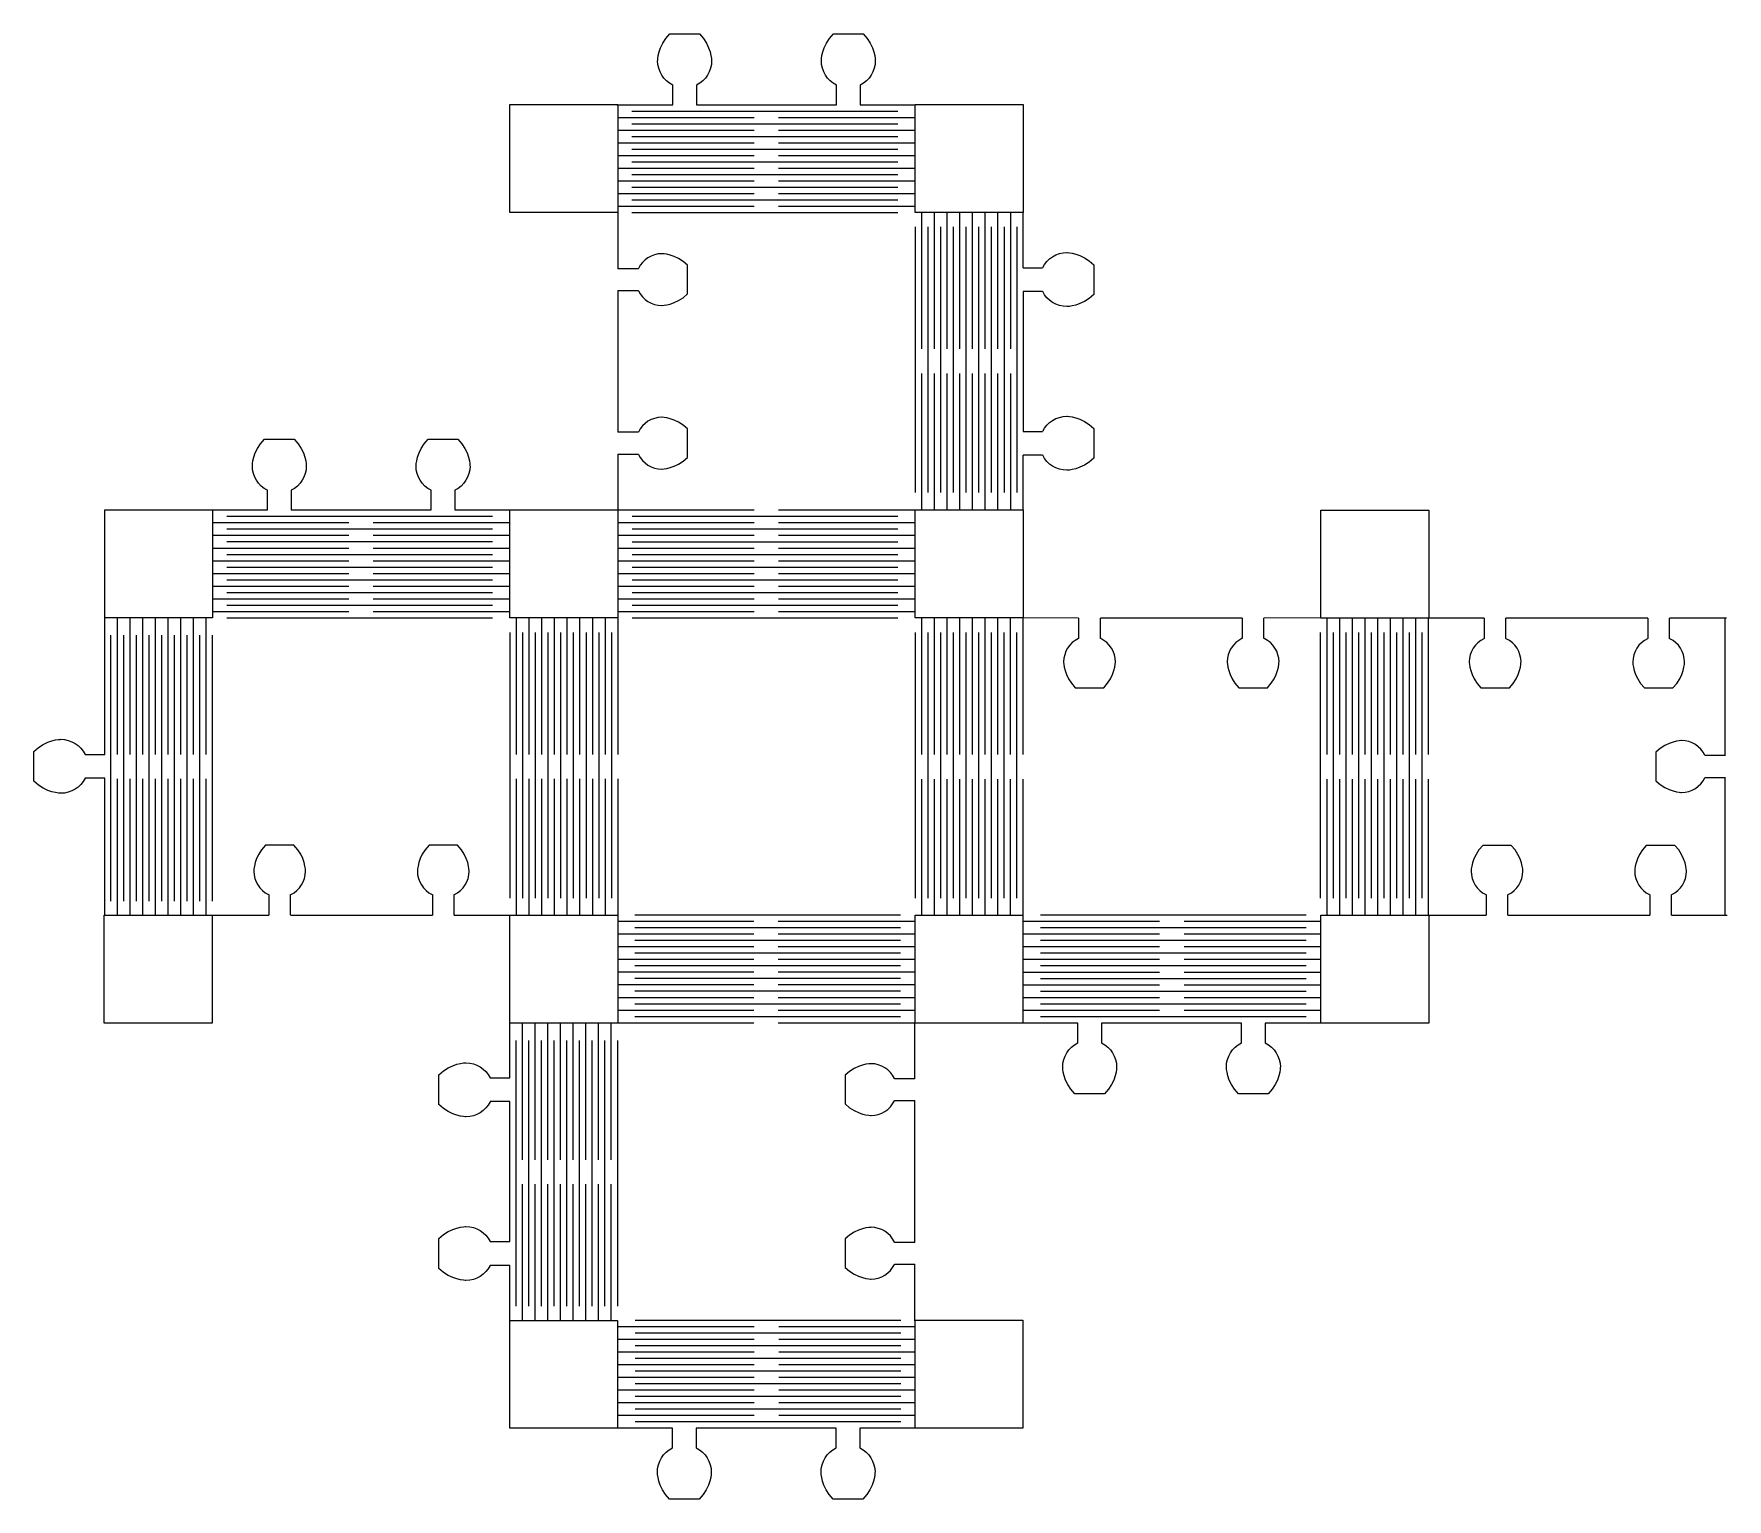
# Model space of a CAD drawing. Extents: x 0 to 210, y 0 to 182.
import ezdxf

# ---------------------------------------------------------------- set-up
doc = ezdxf.new("R2010")
doc.units = 0
doc.layers.get('0').update_dxf_attribs({"linetype": 'CONTINUOUS'})

msp = doc.modelspace()

# ---------------------------------------------------------------- linework, layer by layer
at = {"color": 0}
for p, q in [((59.0875, 172.956), (72.4683, 172.956)), ((59.0875, 159.575), (59.0875, 172.956)), ((72.4683, 172.956), (72.4683, 159.575)), ((109.342, 172.956), (122.723, 172.956)), ((109.342, 159.575), (109.342, 172.956)), ((122.723, 172.956), (122.723, 159.575)), ((72.4683, 159.575), (59.0875, 159.575)), ((122.723, 159.575), (109.342, 159.575)), ((8.85253, 122.706), (8.85253, 122.706)), ((59.0889, 122.712), (72.4697, 122.712)), ((59.0889, 109.331), (59.0889, 122.712)), ((72.4697, 122.712), (72.4697, 109.331)), ((109.328, 122.705), (122.71, 122.705)), ((109.328, 109.324), (109.328, 122.705)), ((122.71, 122.705), (122.71, 109.324)), ((72.4697, 109.331), (59.0889, 109.331)), ((122.71, 109.324), (109.328, 109.324)), ((159.641, 109.3), (159.641, 109.3)), ((8.79464, 72.4683), (8.79464, 72.4683)), ((59.0793, 72.4683), (59.0793, 72.4683)), ((109.327, 59.0889), (109.327, 59.0889)), ((159.641, 59.0751), (159.641, 59.0751)), ((59.0723, 8.85253), (59.0723, 8.85253)), ((109.327, 8.86354), (109.327, 8.86354))]:
    msp.add_line(p, q, dxfattribs=at)
at = {"color": 1}
for points in [[(77.4129, 178.384), (77.4129, 178.384), (77.4129, 180.23), (78.9132, 181.73)], [(78.9132, 181.73), (80.7586, 181.73), (80.7586, 181.73), (82.6022, 181.73)], [(82.6022, 181.73), (84.1029, 180.23), (84.1029, 178.384), (84.1029, 178.384)], [(97.7085, 178.384), (97.7085, 178.384), (97.7085, 180.23), (99.2092, 181.73)], [(99.2092, 181.73), (101.053, 181.73), (101.053, 181.73), (102.898, 181.73)], [(102.898, 181.73), (104.399, 180.23), (104.399, 178.384), (104.399, 178.384)], [(79.2745, 175.39), (78.1417, 175.952), (77.4129, 177.122), (77.4129, 178.384)], [(84.1029, 178.384), (84.1029, 177.122), (83.3741, 175.952), (82.2413, 175.39)], [(99.5701, 175.39), (98.4373, 175.952), (97.7085, 177.122), (97.7085, 178.384)], [(104.399, 178.384), (104.399, 177.122), (103.668, 175.952), (102.536, 175.39)], [(79.2896, 172.949), (79.2896, 172.949), (79.2896, 175.386), (79.2896, 175.386)], [(82.2262, 175.386), (82.2262, 175.386), (82.2262, 172.949), (82.2262, 172.949)], [(99.5853, 172.949), (99.5853, 172.949), (99.5853, 175.386), (99.5853, 175.386)], [(102.52, 175.386), (102.52, 175.386), (102.52, 172.949), (102.52, 172.949)], [(72.3678, 172.945), (72.3678, 172.945), (79.2896, 172.945), (79.2896, 172.945)], [(74.228, 172.166), (74.228, 172.166), (107.174, 172.166), (107.174, 172.166)], [(102.52, 172.945), (102.52, 172.945), (109.303, 172.945), (109.303, 172.945)], [(72.4475, 171.38), (72.4475, 171.38), (89.3657, 171.378), (89.3657, 171.378)], [(74.228, 170.591), (74.228, 170.591), (107.174, 170.591), (107.174, 170.591)], [(92.396, 171.378), (92.396, 171.378), (109.314, 171.378), (109.314, 171.378)], [(72.4475, 169.805), (72.4475, 169.805), (89.3657, 169.805), (89.3657, 169.805)], [(72.4475, 168.231), (72.4475, 168.231), (89.3657, 168.231), (89.3657, 168.231)], [(74.228, 169.018), (74.228, 169.018), (107.174, 169.018), (107.174, 169.018)], [(92.396, 169.805), (92.396, 169.805), (109.314, 169.805), (109.314, 169.805)], [(92.396, 168.231), (92.396, 168.231), (109.314, 168.231), (109.314, 168.231)], [(72.4475, 166.657), (72.4475, 166.657), (89.3657, 166.657), (89.3657, 166.657)], [(74.228, 167.444), (74.228, 167.444), (107.174, 167.444), (107.174, 167.444)], [(74.228, 165.869), (74.228, 165.869), (107.174, 165.869), (107.174, 165.869)], [(92.396, 166.657), (92.396, 166.657), (109.314, 166.657), (109.314, 166.657)], [(72.4475, 165.082), (72.4475, 165.082), (89.3657, 165.082), (89.3657, 165.082)], [(74.228, 164.295), (74.228, 164.295), (107.174, 164.295), (107.174, 164.295)], [(92.396, 165.082), (92.396, 165.082), (109.314, 165.082), (109.314, 165.082)], [(72.4475, 163.508), (72.4475, 163.508), (89.3657, 163.508), (89.3657, 163.508)], [(72.4475, 161.933), (72.4475, 161.933), (89.3657, 161.933), (89.3657, 161.933)], [(74.228, 162.722), (74.228, 162.722), (107.174, 162.722), (107.174, 162.722)], [(92.396, 163.508), (92.396, 163.508), (109.314, 163.508), (109.314, 163.508)], [(92.396, 161.933), (92.396, 161.933), (109.314, 161.933), (109.314, 161.933)], [(72.4475, 160.36), (72.4475, 160.36), (89.3657, 160.36), (89.3657, 160.36)], [(72.4683, 159.669), (72.4683, 159.669), (72.4726, 152.613), (72.4726, 152.613)], [(74.228, 161.146), (74.228, 161.146), (107.174, 161.146), (107.174, 161.146)], [(74.228, 159.573), (74.228, 159.573), (107.174, 159.573), (107.174, 159.573)], [(92.396, 160.36), (92.396, 160.36), (109.314, 160.36), (109.314, 160.36)], [(110.122, 159.588), (110.122, 159.588), (110.122, 142.67), (110.122, 142.67)], [(111.695, 159.588), (111.695, 159.588), (111.695, 142.67), (111.695, 142.67)], [(113.271, 159.588), (113.271, 159.588), (113.271, 142.67), (113.271, 142.67)], [(114.844, 159.588), (114.844, 159.588), (114.844, 142.67), (114.844, 142.67)], [(116.419, 159.588), (116.419, 159.588), (116.419, 142.67), (116.419, 142.67)], [(117.993, 159.588), (117.993, 159.588), (117.993, 142.67), (117.993, 142.67)], [(119.567, 159.588), (119.567, 159.588), (119.567, 142.67), (119.567, 142.67)], [(121.141, 159.588), (121.141, 159.588), (121.141, 142.67), (121.141, 142.67)], [(122.707, 159.657), (122.707, 159.657), (122.707, 152.735), (122.707, 152.735)], [(109.335, 157.806), (109.335, 157.806), (109.335, 124.861), (109.335, 124.861)], [(110.909, 157.806), (110.909, 157.806), (110.909, 124.861), (110.909, 124.861)], [(112.484, 157.806), (112.484, 157.806), (112.484, 124.861), (112.484, 124.861)], [(114.058, 157.806), (114.058, 157.806), (114.058, 124.861), (114.058, 124.861)], [(115.631, 157.806), (115.631, 157.806), (115.631, 124.861), (115.631, 124.861)], [(117.206, 157.806), (117.206, 157.806), (117.206, 124.861), (117.206, 124.861)], [(118.78, 157.806), (118.78, 157.806), (118.78, 124.861), (118.78, 124.861)], [(120.354, 157.806), (120.354, 157.806), (120.354, 124.861), (120.354, 124.861)], [(121.929, 157.806), (121.929, 157.806), (121.929, 124.861), (121.929, 124.861)], [(77.9103, 154.475), (76.6865, 154.475), (75.5509, 153.759), (75.0189, 152.652)], [(81.1195, 153.035), (79.6794, 154.475), (77.9103, 154.475), (77.9103, 154.475)], [(125.152, 152.75), (125.714, 153.883), (126.884, 154.612), (128.147, 154.612)], [(128.147, 154.612), (128.147, 154.612), (129.992, 154.612), (131.492, 153.111)], [(74.9999, 152.613), (74.9999, 152.613), (74.9999, 152.613), (72.4726, 152.613)], [(75.0189, 152.652), (75.0189, 152.652), (74.9999, 152.613), (74.9999, 152.613)], [(81.1195, 149.495), (81.1195, 151.266), (81.1195, 151.266), (81.1195, 153.035)], [(122.712, 152.735), (122.712, 152.735), (125.148, 152.735), (125.148, 152.735)], [(131.492, 153.111), (131.492, 151.267), (131.492, 151.267), (131.492, 149.422)], [(72.4726, 149.918), (72.4726, 149.918), (72.4726, 132.33), (72.4726, 132.33)], [(72.4821, 149.918), (72.4821, 149.918), (74.9999, 149.918), (74.9999, 149.918)], [(74.9999, 149.918), (74.9999, 149.918), (74.9999, 149.918), (75.0189, 149.879)], [(75.0189, 149.879), (75.5509, 148.772), (76.6865, 148.055), (77.9103, 148.055)], [(77.9103, 148.055), (77.9103, 148.055), (79.6794, 148.055), (81.1195, 149.495)], [(125.148, 149.8), (125.148, 149.8), (122.712, 149.8), (122.712, 149.8)], [(128.147, 147.921), (126.884, 147.921), (125.714, 148.652), (125.152, 149.785)], [(131.492, 149.422), (129.992, 147.921), (128.147, 147.921), (128.147, 147.921)], [(110.122, 139.639), (110.122, 139.639), (110.122, 122.721), (110.122, 122.721)], [(111.695, 139.639), (111.695, 139.639), (111.695, 122.721), (111.695, 122.721)], [(113.271, 139.639), (113.271, 139.639), (113.271, 122.721), (113.271, 122.721)], [(114.844, 139.639), (114.844, 139.639), (114.844, 122.721), (114.844, 122.721)], [(116.419, 139.639), (116.419, 139.639), (116.419, 122.721), (116.419, 122.721)], [(117.993, 139.639), (117.993, 139.639), (117.993, 122.721), (117.993, 122.721)], [(119.567, 139.639), (119.567, 139.639), (119.567, 122.721), (119.567, 122.721)], [(121.141, 139.639), (121.141, 139.639), (121.141, 122.721), (121.141, 122.721)], [(75.0023, 132.33), (75.0023, 132.33), (75.0023, 132.33), (72.4726, 132.33)], [(75.0189, 132.369), (75.0189, 132.369), (75.0023, 132.33), (75.0023, 132.33)], [(77.9103, 134.192), (76.6865, 134.192), (75.5509, 133.475), (75.0189, 132.369)], [(81.1195, 132.752), (79.6794, 134.192), (77.9103, 134.192), (77.9103, 134.192)], [(81.1195, 129.212), (81.1195, 130.983), (81.1195, 130.983), (81.1195, 132.752)], [(122.712, 132.441), (122.712, 132.441), (125.148, 132.441), (125.148, 132.441)], [(125.152, 132.456), (125.714, 133.588), (126.884, 134.317), (128.147, 134.317)], [(128.147, 134.317), (128.147, 134.317), (129.992, 134.317), (131.492, 132.817)], [(131.492, 132.817), (131.492, 130.972), (131.492, 130.972), (131.492, 129.128)], [(27.1598, 128.141), (27.1598, 128.141), (27.1598, 129.986), (28.6604, 131.487)], [(28.6604, 131.487), (30.5056, 131.487), (30.5056, 131.487), (32.3494, 131.487)], [(32.3494, 131.487), (33.8501, 129.986), (33.8501, 128.141), (33.8501, 128.141)], [(47.4557, 128.141), (47.4557, 128.141), (47.4557, 129.986), (48.956, 131.487)], [(48.956, 131.487), (50.8, 131.487), (50.8, 131.487), (52.645, 131.487)], [(52.645, 131.487), (54.1457, 129.986), (54.1457, 128.141), (54.1457, 128.141)], [(29.0229, 125.147), (27.8901, 125.709), (27.1598, 126.879), (27.1598, 128.141)], [(33.8501, 128.141), (33.8501, 126.879), (33.1211, 125.709), (31.9884, 125.147)], [(49.3173, 125.147), (48.1845, 125.709), (47.4557, 126.879), (47.4557, 128.141)], [(54.1457, 128.141), (54.1457, 126.879), (53.4155, 125.709), (52.2827, 125.147)], [(72.4726, 129.635), (72.4726, 129.635), (72.4683, 122.732), (72.4683, 122.732)], [(72.4726, 129.635), (72.4726, 129.635), (75.0023, 129.635), (75.0023, 129.635)], [(75.0023, 129.635), (75.0023, 129.635), (75.0023, 129.635), (75.0189, 129.596)], [(75.0189, 129.596), (75.5509, 128.488), (76.6865, 127.772), (77.9103, 127.772)], [(77.9103, 127.772), (77.9103, 127.772), (79.6794, 127.772), (81.1195, 129.212)], [(122.707, 129.504), (122.707, 129.504), (122.707, 122.721), (122.707, 122.721)], [(125.148, 129.504), (125.148, 129.504), (122.712, 129.504), (122.712, 129.504)], [(128.147, 127.627), (126.884, 127.627), (125.714, 128.356), (125.152, 129.489)], [(131.492, 129.128), (129.992, 127.627), (128.147, 127.627), (128.147, 127.627)], [(29.0366, 122.706), (29.0366, 122.706), (29.0366, 125.142), (29.0366, 125.142)], [(31.9732, 125.142), (31.9732, 125.142), (31.9732, 122.706), (31.9732, 122.706)], [(49.3324, 122.706), (49.3324, 122.706), (49.3324, 125.142), (49.3324, 125.142)], [(52.269, 125.142), (52.269, 125.142), (52.269, 122.706), (52.269, 122.706)], [(22.1148, 122.702), (22.1148, 122.702), (29.0366, 122.702), (29.0366, 122.702)], [(23.9765, 121.923), (23.9765, 121.923), (56.9214, 121.923), (56.9214, 121.923)], [(52.269, 122.702), (52.269, 122.702), (59.0518, 122.702), (59.0518, 122.702)], [(72.4641, 122.709), (72.4641, 122.709), (89.3822, 122.709), (89.3822, 122.709)], [(74.246, 121.922), (74.246, 121.922), (107.191, 121.922), (107.191, 121.922)], [(92.4126, 122.709), (92.4126, 122.709), (109.331, 122.709), (109.331, 122.709)], [(22.1947, 121.135), (22.1947, 121.135), (39.1128, 121.135), (39.1128, 121.135)], [(23.9765, 120.348), (23.9765, 120.348), (56.9214, 120.348), (56.9214, 120.348)], [(42.1432, 121.135), (42.1432, 121.135), (59.0613, 121.135), (59.0613, 121.135)], [(72.4641, 121.135), (72.4641, 121.135), (89.3822, 121.135), (89.3822, 121.135)], [(74.246, 120.348), (74.246, 120.348), (107.191, 120.348), (107.191, 120.348)], [(92.4126, 121.135), (92.4126, 121.135), (109.331, 121.135), (109.331, 121.135)], [(22.1947, 119.561), (22.1947, 119.561), (39.1128, 119.561), (39.1128, 119.561)], [(22.1947, 117.988), (22.1947, 117.988), (39.1128, 117.988), (39.1128, 117.988)], [(23.9765, 118.775), (23.9765, 118.775), (56.9214, 118.775), (56.9214, 118.775)], [(42.1432, 119.561), (42.1432, 119.561), (59.0613, 119.561), (59.0613, 119.561)], [(42.1432, 117.988), (42.1432, 117.988), (59.0613, 117.988), (59.0613, 117.988)], [(72.4641, 119.561), (72.4641, 119.561), (89.3822, 119.561), (89.3822, 119.561)], [(72.4641, 117.986), (72.4641, 117.986), (89.3822, 117.986), (89.3822, 117.986)], [(74.246, 118.773), (74.246, 118.773), (107.191, 118.773), (107.191, 118.773)], [(92.4126, 119.561), (92.4126, 119.561), (109.331, 119.561), (109.331, 119.561)], [(92.4126, 117.986), (92.4126, 117.986), (109.331, 117.986), (109.331, 117.986)], [(22.1947, 116.414), (22.1947, 116.414), (39.1128, 116.414), (39.1128, 116.414)], [(23.9765, 117.199), (23.9765, 117.199), (56.9214, 117.199), (56.9214, 117.199)], [(23.9765, 115.626), (23.9765, 115.626), (56.9214, 115.626), (56.9214, 115.626)], [(42.1432, 116.414), (42.1432, 116.414), (59.0613, 116.414), (59.0613, 116.414)], [(72.4641, 116.412), (72.4641, 116.412), (89.3822, 116.412), (89.3822, 116.412)], [(74.246, 117.199), (74.246, 117.199), (107.191, 117.199), (107.191, 117.199)], [(74.246, 115.626), (74.246, 115.626), (107.191, 115.626), (107.191, 115.626)], [(92.4126, 116.412), (92.4126, 116.412), (109.331, 116.412), (109.331, 116.412)], [(22.1947, 114.839), (22.1947, 114.839), (39.1128, 114.839), (39.1128, 114.839)], [(23.9765, 114.052), (23.9765, 114.052), (56.9214, 114.052), (56.9214, 114.052)], [(42.1432, 114.839), (42.1432, 114.839), (59.0613, 114.839), (59.0613, 114.839)], [(72.4641, 114.837), (72.4641, 114.837), (89.3822, 114.837), (89.3822, 114.837)], [(74.246, 114.051), (74.246, 114.051), (107.191, 114.051), (107.191, 114.051)], [(92.4126, 114.837), (92.4126, 114.837), (109.331, 114.837), (109.331, 114.837)], [(22.1947, 113.265), (22.1947, 113.265), (39.1128, 113.265), (39.1128, 113.265)], [(22.1947, 111.69), (22.1947, 111.69), (39.1128, 111.69), (39.1128, 111.69)], [(23.9765, 112.478), (23.9765, 112.478), (56.9214, 112.478), (56.9214, 112.478)], [(42.1432, 113.265), (42.1432, 113.265), (59.0613, 113.265), (59.0613, 113.265)], [(42.1432, 111.69), (42.1432, 111.69), (59.0613, 111.69), (59.0613, 111.69)], [(72.4641, 113.264), (72.4641, 113.264), (89.3822, 113.264), (89.3822, 113.264)], [(72.4641, 111.69), (72.4641, 111.69), (89.3822, 111.69), (89.3822, 111.69)], [(74.246, 112.477), (74.246, 112.477), (107.191, 112.477), (107.191, 112.477)], [(92.4126, 113.264), (92.4126, 113.264), (109.331, 113.264), (109.331, 113.264)], [(92.4126, 111.69), (92.4126, 111.69), (109.331, 111.69), (109.331, 111.69)], [(8.85529, 92.3918), (8.85529, 92.3918), (8.85529, 109.309), (8.85529, 109.309)], [(10.4221, 92.3907), (10.4221, 92.3907), (10.4221, 109.309), (10.4221, 109.309)], [(11.9958, 92.3907), (11.9958, 92.3907), (11.9958, 109.309), (11.9958, 109.309)], [(13.5695, 92.3907), (13.5695, 92.3907), (13.5695, 109.309), (13.5695, 109.309)], [(15.1433, 92.3907), (15.1433, 92.3907), (15.1433, 109.309), (15.1433, 109.309)], [(16.7184, 92.3907), (16.7184, 92.3907), (16.7184, 109.309), (16.7184, 109.309)], [(18.2921, 92.3907), (18.2921, 92.3907), (18.2921, 109.309), (18.2921, 109.309)], [(19.8672, 92.3907), (19.8672, 92.3907), (19.8672, 109.309), (19.8672, 109.309)], [(21.4409, 92.3907), (21.4409, 92.3907), (21.4409, 109.309), (21.4409, 109.309)], [(22.1947, 110.116), (22.1947, 110.116), (39.1128, 110.116), (39.1128, 110.116)], [(23.9765, 110.903), (23.9765, 110.903), (56.9214, 110.903), (56.9214, 110.903)], [(23.9765, 109.329), (23.9765, 109.329), (56.9214, 109.329), (56.9214, 109.329)], [(42.1432, 110.116), (42.1432, 110.116), (59.0613, 110.116), (59.0613, 110.116)], [(59.8703, 109.302), (59.8703, 109.302), (59.8703, 92.3837), (59.8703, 92.3837)], [(61.444, 109.302), (61.444, 109.302), (61.444, 92.3837), (61.444, 92.3837)], [(63.0192, 109.302), (63.0192, 109.302), (63.0192, 92.3837), (63.0192, 92.3837)], [(64.5929, 109.302), (64.5929, 109.302), (64.5929, 92.3837), (64.5929, 92.3837)], [(66.1681, 109.302), (66.1681, 109.302), (66.1681, 92.3837), (66.1681, 92.3837)], [(67.7414, 109.302), (67.7414, 109.302), (67.7414, 92.3837), (67.7414, 92.3837)], [(69.3152, 109.302), (69.3152, 109.302), (69.3152, 92.3837), (69.3152, 92.3837)], [(70.8889, 109.302), (70.8889, 109.302), (70.8889, 92.3837), (70.8889, 92.3837)], [(72.4641, 110.116), (72.4641, 110.116), (89.3822, 110.116), (89.3822, 110.116)], [(72.4641, 109.302), (72.4641, 109.302), (72.4641, 92.3837), (72.4641, 92.3837)], [(74.246, 110.903), (74.246, 110.903), (107.191, 110.903), (107.191, 110.903)], [(74.246, 109.328), (74.246, 109.328), (107.191, 109.328), (107.191, 109.328)], [(92.4126, 110.116), (92.4126, 110.116), (109.331, 110.116), (109.331, 110.116)], [(110.114, 109.287), (110.114, 109.287), (110.114, 92.3699), (110.114, 92.3699)], [(111.687, 109.287), (111.687, 109.287), (111.687, 92.3699), (111.687, 92.3699)], [(113.262, 109.287), (113.262, 109.287), (113.262, 92.3699), (113.262, 92.3699)], [(114.836, 109.287), (114.836, 109.287), (114.836, 92.3699), (114.836, 92.3699)], [(116.411, 109.287), (116.411, 109.287), (116.411, 92.3699), (116.411, 92.3699)], [(117.985, 109.287), (117.985, 109.287), (117.985, 92.3699), (117.985, 92.3699)], [(119.559, 109.287), (119.559, 109.287), (119.559, 92.3699), (119.559, 92.3699)], [(121.134, 109.287), (121.134, 109.287), (121.134, 92.3699), (121.134, 92.3699)], [(129.61, 109.309), (129.61, 109.309), (122.707, 109.314), (122.707, 109.314)], [(122.707, 109.287), (122.707, 109.287), (122.707, 92.3699), (122.707, 92.3699)], [(129.61, 109.309), (129.61, 109.309), (129.61, 106.78), (129.61, 106.78)], [(149.894, 109.309), (149.894, 109.309), (132.305, 109.309), (132.305, 109.309)], [(132.305, 106.78), (132.305, 106.78), (132.305, 106.78), (132.305, 109.309)], [(149.894, 109.299), (149.894, 109.299), (149.894, 106.782), (149.894, 106.782)], [(159.644, 109.314), (159.644, 109.314), (152.589, 109.309), (152.589, 109.309)], [(152.589, 106.782), (152.589, 106.782), (152.589, 106.782), (152.589, 109.309)], [(160.361, 109.287), (160.361, 109.287), (160.361, 92.3699), (160.361, 92.3699)], [(161.936, 109.287), (161.936, 109.287), (161.936, 92.3699), (161.936, 92.3699)], [(163.51, 109.287), (163.51, 109.287), (163.51, 92.3699), (163.51, 92.3699)], [(165.083, 109.287), (165.083, 109.287), (165.083, 92.3699), (165.083, 92.3699)], [(166.659, 109.287), (166.659, 109.287), (166.659, 92.3699), (166.659, 92.3699)], [(168.232, 109.287), (168.232, 109.287), (168.232, 92.3699), (168.232, 92.3699)], [(169.806, 109.287), (169.806, 109.287), (169.806, 92.3699), (169.806, 92.3699)], [(171.381, 109.287), (171.381, 109.287), (171.381, 92.3699), (171.381, 92.3699)], [(172.955, 109.287), (172.955, 109.287), (172.955, 92.3699), (172.955, 92.3699)], [(179.899, 109.294), (179.899, 109.294), (172.996, 109.299), (172.996, 109.299)], [(179.899, 109.294), (179.899, 109.294), (179.899, 106.765), (179.899, 106.765)], [(200.182, 109.294), (200.182, 109.294), (182.594, 109.294), (182.594, 109.294)], [(182.594, 106.765), (182.594, 106.765), (182.594, 106.765), (182.594, 109.294)], [(200.182, 109.284), (200.182, 109.284), (200.182, 106.766), (200.182, 106.766)], [(209.933, 109.299), (209.933, 109.299), (202.878, 109.294), (202.878, 109.294)], [(202.878, 106.766), (202.878, 106.766), (202.878, 106.766), (202.878, 109.294)], [(209.783, 92.2472), (209.783, 92.2472), (209.787, 109.299), (209.787, 109.299)], [(9.63387, 74.2227), (9.63387, 74.2227), (9.63387, 107.169), (9.63387, 107.169)], [(11.2089, 74.2227), (11.2089, 74.2227), (11.2089, 107.169), (11.2089, 107.169)], [(12.7827, 74.2227), (12.7827, 74.2227), (12.7827, 107.169), (12.7827, 107.169)], [(14.3564, 74.2227), (14.3564, 74.2227), (14.3564, 107.169), (14.3564, 107.169)], [(15.9315, 74.2227), (15.9315, 74.2227), (15.9315, 107.169), (15.9315, 107.169)], [(17.5052, 74.2227), (17.5052, 74.2227), (17.5052, 107.169), (17.5052, 107.169)], [(19.0789, 74.2227), (19.0789, 74.2227), (19.0789, 107.169), (19.0789, 107.169)], [(20.654, 74.2227), (20.654, 74.2227), (20.654, 107.169), (20.654, 107.169)], [(22.2278, 74.2227), (22.2278, 74.2227), (22.2278, 107.169), (22.2278, 107.169)], [(59.0832, 107.521), (59.0832, 107.521), (59.0832, 74.5755), (59.0832, 74.5755)], [(60.657, 107.521), (60.657, 107.521), (60.657, 74.5755), (60.657, 74.5755)], [(62.2321, 107.521), (62.2321, 107.521), (62.2321, 74.5755), (62.2321, 74.5755)], [(63.8059, 107.521), (63.8059, 107.521), (63.8059, 74.5755), (63.8059, 74.5755)], [(65.3796, 107.521), (65.3796, 107.521), (65.3796, 74.5755), (65.3796, 74.5755)], [(66.9548, 107.521), (66.9548, 107.521), (66.9548, 74.5755), (66.9548, 74.5755)], [(68.5285, 107.521), (68.5285, 107.521), (68.5285, 74.5755), (68.5285, 74.5755)], [(70.1022, 107.521), (70.1022, 107.521), (70.1022, 74.5755), (70.1022, 74.5755)], [(71.6774, 107.521), (71.6774, 107.521), (71.6774, 74.5755), (71.6774, 74.5755)], [(109.327, 107.506), (109.327, 107.506), (109.327, 74.5603), (109.327, 74.5603)], [(110.9, 107.506), (110.9, 107.506), (110.9, 74.5603), (110.9, 74.5603)], [(112.475, 107.506), (112.475, 107.506), (112.475, 74.5603), (112.475, 74.5603)], [(114.049, 107.506), (114.049, 107.506), (114.049, 74.5603), (114.049, 74.5603)], [(115.623, 107.506), (115.623, 107.506), (115.623, 74.5603), (115.623, 74.5603)], [(117.198, 107.506), (117.198, 107.506), (117.198, 74.5603), (117.198, 74.5603)], [(118.772, 107.506), (118.772, 107.506), (118.772, 74.5603), (118.772, 74.5603)], [(120.346, 107.506), (120.346, 107.506), (120.346, 74.5603), (120.346, 74.5603)], [(121.921, 107.506), (121.921, 107.506), (121.921, 74.5603), (121.921, 74.5603)], [(159.574, 107.506), (159.574, 107.506), (159.574, 74.5603), (159.574, 74.5603)], [(161.148, 107.506), (161.148, 107.506), (161.148, 74.5603), (161.148, 74.5603)], [(162.723, 107.506), (162.723, 107.506), (162.723, 74.5603), (162.723, 74.5603)], [(164.297, 107.506), (164.297, 107.506), (164.297, 74.5603), (164.297, 74.5603)], [(165.872, 107.506), (165.872, 107.506), (165.872, 74.5603), (165.872, 74.5603)], [(167.445, 107.506), (167.445, 107.506), (167.445, 74.5603), (167.445, 74.5603)], [(169.019, 107.506), (169.019, 107.506), (169.019, 74.5603), (169.019, 74.5603)], [(170.593, 107.506), (170.593, 107.506), (170.593, 74.5603), (170.593, 74.5603)], [(172.168, 107.506), (172.168, 107.506), (172.168, 74.5603), (172.168, 74.5603)], [(129.571, 106.764), (128.463, 106.23), (127.747, 105.096), (127.747, 103.871)], [(129.61, 106.78), (129.61, 106.78), (129.61, 106.78), (129.571, 106.764)], [(132.344, 106.764), (132.344, 106.764), (132.305, 106.78), (132.305, 106.78)], [(134.167, 103.871), (134.167, 105.096), (133.451, 106.23), (132.344, 106.764)], [(149.855, 106.764), (148.747, 106.23), (148.03, 105.096), (148.03, 103.871)], [(149.894, 106.782), (149.894, 106.782), (149.894, 106.782), (149.855, 106.764)], [(152.628, 106.764), (152.628, 106.764), (152.589, 106.782), (152.589, 106.782)], [(154.451, 103.871), (154.451, 105.096), (153.734, 106.23), (152.628, 106.764)], [(179.86, 106.748), (178.752, 106.216), (178.036, 105.081), (178.036, 103.856)], [(179.899, 106.765), (179.899, 106.765), (179.899, 106.765), (179.86, 106.748)], [(182.633, 106.748), (182.633, 106.748), (182.594, 106.765), (182.594, 106.765)], [(184.456, 103.856), (184.456, 105.081), (183.739, 106.216), (182.633, 106.748)], [(200.144, 106.748), (199.035, 106.216), (198.319, 105.081), (198.319, 103.856)], [(200.182, 106.766), (200.182, 106.766), (200.182, 106.766), (200.144, 106.748)], [(202.916, 106.748), (202.916, 106.748), (202.878, 106.766), (202.878, 106.766)], [(204.739, 103.856), (204.739, 105.081), (204.023, 106.216), (202.916, 106.748)], [(127.747, 103.871), (127.747, 103.871), (127.747, 102.102), (129.187, 100.662)], [(132.727, 100.662), (134.167, 102.102), (134.167, 103.871), (134.167, 103.871)], [(148.03, 103.871), (148.03, 103.871), (148.03, 102.102), (149.47, 100.662)], [(153.01, 100.662), (154.451, 102.102), (154.451, 103.871), (154.451, 103.871)], [(178.036, 103.856), (178.036, 103.856), (178.036, 102.086), (179.476, 100.646)], [(183.016, 100.646), (184.456, 102.086), (184.456, 103.856), (184.456, 103.856)], [(198.319, 103.856), (198.319, 103.856), (198.319, 102.086), (199.759, 100.646)], [(203.299, 100.646), (204.739, 102.086), (204.739, 103.856), (204.739, 103.856)], [(129.187, 100.662), (130.958, 100.662), (130.958, 100.662), (132.727, 100.662)], [(149.47, 100.662), (151.241, 100.662), (151.241, 100.662), (153.01, 100.662)], [(179.476, 100.646), (181.247, 100.646), (181.247, 100.646), (183.016, 100.646)], [(199.759, 100.646), (201.53, 100.646), (201.53, 100.646), (203.299, 100.646)], [(0.07028, 92.7682), (1.57097, 94.2689), (3.41616, 94.2689), (3.41616, 94.2689)], [(0.07028, 89.0792), (0.07028, 90.9242), (0.07028, 90.9242), (0.07028, 92.7682)], [(3.41616, 94.2689), (4.67843, 94.2689), (5.84839, 93.5397), (6.41064, 92.407)], [(6.41477, 92.3918), (6.41477, 92.3918), (8.85112, 92.3918), (8.85112, 92.3918)], [(204.37, 94.1091), (204.37, 94.1091), (202.599, 94.1091), (201.159, 92.6691)], [(201.159, 92.6691), (201.159, 90.8995), (201.159, 90.8995), (201.159, 89.1286)], [(207.261, 92.286), (206.729, 93.3937), (205.594, 94.1091), (204.37, 94.1091)], [(207.278, 92.2472), (207.278, 92.2472), (207.278, 92.2472), (207.261, 92.286)], [(209.808, 92.2472), (209.808, 92.2472), (207.278, 92.2472), (207.278, 92.2472)], [(3.41616, 87.5785), (3.41616, 87.5785), (1.57097, 87.5785), (0.07028, 89.0792)], [(6.41064, 89.4415), (5.84839, 88.3087), (4.67843, 87.5785), (3.41616, 87.5785)], [(8.85112, 89.4567), (8.85112, 89.4567), (6.41477, 89.4567), (6.41477, 89.4567)], [(8.85529, 72.3731), (8.85529, 72.3731), (8.85529, 89.4567), (8.85529, 89.4567)], [(10.4221, 72.4422), (10.4221, 72.4422), (10.4221, 89.3604), (10.4221, 89.3604)], [(11.9958, 72.4422), (11.9958, 72.4422), (11.9958, 89.3604), (11.9958, 89.3604)], [(13.5695, 72.4422), (13.5695, 72.4422), (13.5695, 89.3604), (13.5695, 89.3604)], [(15.1433, 72.4422), (15.1433, 72.4422), (15.1433, 89.3604), (15.1433, 89.3604)], [(16.7184, 72.4422), (16.7184, 72.4422), (16.7184, 89.3604), (16.7184, 89.3604)], [(18.2921, 72.4422), (18.2921, 72.4422), (18.2921, 89.3604), (18.2921, 89.3604)], [(19.8672, 72.4422), (19.8672, 72.4422), (19.8672, 89.3604), (19.8672, 89.3604)], [(21.4409, 72.4422), (21.4409, 72.4422), (21.4409, 89.3604), (21.4409, 89.3604)], [(59.8703, 89.3547), (59.8703, 89.3547), (59.8703, 72.4366), (59.8703, 72.4366)], [(61.444, 89.3547), (61.444, 89.3547), (61.444, 72.4366), (61.444, 72.4366)], [(63.0192, 89.3547), (63.0192, 89.3547), (63.0192, 72.4366), (63.0192, 72.4366)], [(64.5929, 89.3547), (64.5929, 89.3547), (64.5929, 72.4366), (64.5929, 72.4366)], [(66.1681, 89.3547), (66.1681, 89.3547), (66.1681, 72.4366), (66.1681, 72.4366)], [(67.7414, 89.3547), (67.7414, 89.3547), (67.7414, 72.4366), (67.7414, 72.4366)], [(69.3152, 89.3547), (69.3152, 89.3547), (69.3152, 72.4366), (69.3152, 72.4366)], [(70.8889, 89.3547), (70.8889, 89.3547), (70.8889, 72.4366), (70.8889, 72.4366)], [(72.4641, 89.3547), (72.4641, 89.3547), (72.4641, 72.4366), (72.4641, 72.4366)], [(110.114, 89.3396), (110.114, 89.3396), (110.114, 72.4214), (110.114, 72.4214)], [(111.687, 89.3396), (111.687, 89.3396), (111.687, 72.4214), (111.687, 72.4214)], [(113.262, 89.3396), (113.262, 89.3396), (113.262, 72.4214), (113.262, 72.4214)], [(114.836, 89.3396), (114.836, 89.3396), (114.836, 72.4214), (114.836, 72.4214)], [(116.411, 89.3396), (116.411, 89.3396), (116.411, 72.4214), (116.411, 72.4214)], [(117.985, 89.3396), (117.985, 89.3396), (117.985, 72.4214), (117.985, 72.4214)], [(119.559, 89.3396), (119.559, 89.3396), (119.559, 72.4214), (119.559, 72.4214)], [(121.134, 89.3396), (121.134, 89.3396), (121.134, 72.4214), (121.134, 72.4214)], [(122.707, 89.3396), (122.707, 89.3396), (122.707, 72.4214), (122.707, 72.4214)], [(160.361, 89.3396), (160.361, 89.3396), (160.361, 72.4214), (160.361, 72.4214)], [(161.936, 89.3396), (161.936, 89.3396), (161.936, 72.4214), (161.936, 72.4214)], [(163.51, 89.3396), (163.51, 89.3396), (163.51, 72.4214), (163.51, 72.4214)], [(165.083, 89.3396), (165.083, 89.3396), (165.083, 72.4214), (165.083, 72.4214)], [(166.659, 89.3396), (166.659, 89.3396), (166.659, 72.4214), (166.659, 72.4214)], [(168.232, 89.3396), (168.232, 89.3396), (168.232, 72.4214), (168.232, 72.4214)], [(169.806, 89.3396), (169.806, 89.3396), (169.806, 72.4214), (169.806, 72.4214)], [(171.381, 89.3396), (171.381, 89.3396), (171.381, 72.4214), (171.381, 72.4214)], [(172.955, 89.3396), (172.955, 89.3396), (172.955, 72.4214), (172.955, 72.4214)], [(201.159, 89.1286), (202.599, 87.69), (204.37, 87.69), (204.37, 87.69)], [(204.37, 87.69), (205.594, 87.69), (206.729, 88.4054), (207.261, 89.5131)], [(207.261, 89.5131), (207.261, 89.5131), (207.278, 89.5519), (207.278, 89.5519)], [(207.278, 89.5519), (207.278, 89.5519), (207.278, 89.5519), (209.808, 89.5519)], [(209.787, 72.4627), (209.787, 72.4627), (209.783, 89.5519), (209.783, 89.5519)], [(28.7789, 81.1294), (27.3389, 79.6907), (27.3389, 77.9198), (27.3389, 77.9198)], [(32.3178, 81.1294), (30.5484, 81.1294), (30.5484, 81.1294), (28.7789, 81.1294)], [(33.7578, 77.9198), (33.7578, 77.9198), (33.7578, 79.6907), (32.3178, 81.1294)], [(49.0622, 81.1294), (47.6222, 79.6907), (47.6222, 77.9198), (47.6222, 77.9198)], [(52.6009, 81.1294), (50.8317, 81.1294), (50.8317, 81.1294), (49.0622, 81.1294)], [(54.0413, 77.9198), (54.0413, 77.9198), (54.0413, 79.6907), (52.6009, 81.1294)], [(179.71, 81.1156), (178.27, 79.6756), (178.27, 77.9046), (178.27, 77.9046)], [(183.25, 81.1156), (181.481, 81.1156), (181.481, 81.1156), (179.71, 81.1156)], [(184.69, 77.9046), (184.69, 77.9046), (184.69, 79.6756), (183.25, 81.1156)], [(199.993, 81.1156), (198.553, 79.6756), (198.553, 77.9046), (198.553, 77.9046)], [(203.533, 81.1156), (201.764, 81.1156), (201.764, 81.1156), (199.993, 81.1156)], [(204.973, 77.9046), (204.973, 77.9046), (204.973, 79.6756), (203.533, 81.1156)], [(27.3389, 77.9198), (27.3389, 76.696), (28.0541, 75.5608), (29.1621, 75.0288)], [(31.9346, 75.0288), (33.0426, 75.5608), (33.7578, 76.696), (33.7578, 77.9198)], [(47.6222, 77.9198), (47.6222, 76.696), (48.3376, 75.5608), (49.4453, 75.0288)], [(52.2182, 75.0288), (53.3259, 75.5608), (54.0413, 76.696), (54.0413, 77.9198)], [(178.27, 77.9046), (178.27, 76.6808), (178.986, 75.5456), (180.094, 75.0136)], [(182.866, 75.0136), (183.974, 75.5456), (184.69, 76.6808), (184.69, 77.9046)], [(198.553, 77.9046), (198.553, 76.6808), (199.27, 75.5456), (200.378, 75.0136)], [(203.149, 75.0136), (204.257, 75.5456), (204.973, 76.6808), (204.973, 77.9046)], [(29.1621, 75.0288), (29.1621, 75.0288), (29.2006, 75.0108), (29.2006, 75.0108)], [(29.2006, 75.0108), (29.2006, 75.0108), (29.2006, 75.0108), (29.2006, 72.4821)], [(31.8961, 75.0108), (31.8961, 75.0108), (31.8961, 75.0108), (31.9346, 75.0288)], [(31.8961, 72.493), (31.8961, 72.493), (31.8961, 75.0108), (31.8961, 75.0108)], [(49.4453, 75.0288), (49.4453, 75.0288), (49.4841, 75.0122), (49.4841, 75.0122)], [(49.4841, 75.0122), (49.4841, 75.0122), (49.4841, 75.0122), (49.4841, 72.4821)], [(52.1794, 75.0122), (52.1794, 75.0122), (52.1794, 75.0122), (52.2182, 75.0288)], [(52.1794, 72.4821), (52.1794, 72.4821), (52.1794, 75.0122), (52.1794, 75.0122)], [(180.094, 75.0136), (180.094, 75.0136), (180.133, 74.9956), (180.133, 74.9956)], [(180.133, 74.9956), (180.133, 74.9956), (180.133, 74.9956), (180.133, 72.4669)], [(182.829, 74.9956), (182.829, 74.9956), (182.829, 74.9956), (182.866, 75.0136)], [(182.829, 72.4778), (182.829, 72.4778), (182.829, 74.9956), (182.829, 74.9956)], [(200.378, 75.0136), (200.378, 75.0136), (200.416, 74.997), (200.416, 74.997)], [(200.416, 74.997), (200.416, 74.997), (200.416, 74.997), (200.416, 72.4669)], [(203.11, 74.997), (203.11, 74.997), (203.11, 74.997), (203.149, 75.0136)], [(203.11, 72.4669), (203.11, 72.4669), (203.11, 74.997), (203.11, 74.997)], [(22.1451, 72.4778), (22.1451, 72.4778), (29.2006, 72.4821), (29.2006, 72.4821)], [(31.8961, 72.4821), (31.8961, 72.4821), (49.4841, 72.4821), (49.4841, 72.4821)], [(52.1794, 72.4821), (52.1794, 72.4821), (59.0822, 72.4778), (59.0822, 72.4778)], [(89.3424, 71.6855), (89.3424, 71.6855), (72.4242, 71.6855), (72.4242, 71.6855)], [(107.509, 72.4726), (107.509, 72.4726), (74.5628, 72.4726), (74.5628, 72.4726)], [(109.291, 71.6855), (109.291, 71.6855), (92.3727, 71.6855), (92.3727, 71.6855)], [(139.642, 71.6774), (139.642, 71.6774), (122.724, 71.6774), (122.724, 71.6774)], [(157.81, 72.4641), (157.81, 72.4641), (124.864, 72.4641), (124.864, 72.4641)], [(159.591, 71.6774), (159.591, 71.6774), (142.673, 71.6774), (142.673, 71.6774)], [(173.077, 72.4627), (173.077, 72.4627), (180.133, 72.4669), (180.133, 72.4669)], [(182.829, 72.4669), (182.829, 72.4669), (200.416, 72.4669), (200.416, 72.4669)], [(203.11, 72.4669), (203.11, 72.4669), (210.013, 72.4627), (210.013, 72.4627)], [(89.3424, 70.1118), (89.3424, 70.1118), (72.4242, 70.1118), (72.4242, 70.1118)], [(107.509, 70.8988), (107.509, 70.8988), (74.5628, 70.8988), (74.5628, 70.8988)], [(107.509, 69.3237), (107.509, 69.3237), (74.5628, 69.3237), (74.5628, 69.3237)], [(109.291, 70.1118), (109.291, 70.1118), (92.3727, 70.1118), (92.3727, 70.1118)], [(139.642, 70.1036), (139.642, 70.1036), (122.724, 70.1036), (122.724, 70.1036)], [(157.81, 70.8903), (157.81, 70.8903), (124.864, 70.8903), (124.864, 70.8903)], [(157.81, 69.3152), (157.81, 69.3152), (124.864, 69.3152), (124.864, 69.3152)], [(159.591, 70.1036), (159.591, 70.1036), (142.673, 70.1036), (142.673, 70.1036)], [(89.3424, 68.5366), (89.3424, 68.5366), (72.4242, 68.5366), (72.4242, 68.5366)], [(107.509, 67.7499), (107.509, 67.7499), (74.5628, 67.7499), (74.5628, 67.7499)], [(109.291, 68.5366), (109.291, 68.5366), (92.3727, 68.5366), (92.3727, 68.5366)], [(139.642, 68.5285), (139.642, 68.5285), (122.724, 68.5285), (122.724, 68.5285)], [(157.81, 67.7414), (157.81, 67.7414), (124.864, 67.7414), (124.864, 67.7414)], [(159.591, 68.5285), (159.591, 68.5285), (142.673, 68.5285), (142.673, 68.5285)], [(89.3424, 66.9629), (89.3424, 66.9629), (72.4242, 66.9629), (72.4242, 66.9629)], [(89.3424, 65.3881), (89.3424, 65.3881), (72.4242, 65.3881), (72.4242, 65.3881)], [(107.509, 66.1762), (107.509, 66.1762), (74.5628, 66.1762), (74.5628, 66.1762)], [(109.291, 66.9629), (109.291, 66.9629), (92.3727, 66.9629), (92.3727, 66.9629)], [(109.291, 65.3881), (109.291, 65.3881), (92.3727, 65.3881), (92.3727, 65.3881)], [(139.642, 66.9548), (139.642, 66.9548), (122.724, 66.9548), (122.724, 66.9548)], [(139.642, 65.3796), (139.642, 65.3796), (122.724, 65.3796), (122.724, 65.3796)], [(157.81, 66.1681), (157.81, 66.1681), (124.864, 66.1681), (124.864, 66.1681)], [(159.591, 66.9548), (159.591, 66.9548), (142.673, 66.9548), (142.673, 66.9548)], [(159.591, 65.3796), (159.591, 65.3796), (142.673, 65.3796), (142.673, 65.3796)], [(89.3424, 63.8143), (89.3424, 63.8143), (72.4242, 63.8143), (72.4242, 63.8143)], [(107.509, 64.601), (107.509, 64.601), (74.5628, 64.601), (74.5628, 64.601)], [(107.509, 63.0273), (107.509, 63.0273), (74.5628, 63.0273), (74.5628, 63.0273)], [(109.291, 63.8143), (109.291, 63.8143), (92.3727, 63.8143), (92.3727, 63.8143)], [(139.642, 63.8059), (139.642, 63.8059), (122.724, 63.8059), (122.724, 63.8059)], [(157.81, 64.5943), (157.81, 64.5943), (124.864, 64.5943), (124.864, 64.5943)], [(157.81, 63.0192), (157.81, 63.0192), (124.864, 63.0192), (124.864, 63.0192)], [(159.591, 63.8059), (159.591, 63.8059), (142.673, 63.8059), (142.673, 63.8059)], [(89.3424, 62.2406), (89.3424, 62.2406), (72.4242, 62.2406), (72.4242, 62.2406)], [(107.509, 61.4535), (107.509, 61.4535), (74.5628, 61.4535), (74.5628, 61.4535)], [(109.291, 62.2406), (109.291, 62.2406), (92.3727, 62.2406), (92.3727, 62.2406)], [(139.642, 62.2321), (139.642, 62.2321), (122.724, 62.2321), (122.724, 62.2321)], [(157.81, 61.4454), (157.81, 61.4454), (124.864, 61.4454), (124.864, 61.4454)], [(159.591, 62.2321), (159.591, 62.2321), (142.673, 62.2321), (142.673, 62.2321)], [(59.0808, 52.287), (59.0808, 52.287), (59.0808, 59.0709), (59.0808, 59.0709)], [(60.6474, 42.1513), (60.6474, 42.1513), (60.6474, 59.0709), (60.6474, 59.0709)], [(62.2226, 42.1513), (62.2226, 42.1513), (62.2226, 59.0709), (62.2226, 59.0709)], [(63.7963, 42.1513), (63.7963, 42.1513), (63.7963, 59.0709), (63.7963, 59.0709)], [(65.3701, 42.1513), (65.3701, 42.1513), (65.3701, 59.0709), (65.3701, 59.0709)], [(66.9452, 42.1513), (66.9452, 42.1513), (66.9452, 59.0709), (66.9452, 59.0709)], [(68.519, 42.1513), (68.519, 42.1513), (68.519, 59.0709), (68.519, 59.0709)], [(70.0927, 42.1513), (70.0927, 42.1513), (70.0927, 59.0709), (70.0927, 59.0709)], [(71.6675, 42.1513), (71.6675, 42.1513), (71.6675, 59.0709), (71.6675, 59.0709)], [(89.3424, 60.6668), (89.3424, 60.6668), (72.4242, 60.6668), (72.4242, 60.6668)], [(89.3424, 59.0917), (89.3424, 59.0917), (72.4242, 59.0917), (72.4242, 59.0917)], [(107.509, 59.8784), (107.509, 59.8784), (74.5628, 59.8784), (74.5628, 59.8784)], [(109.291, 60.6654), (109.291, 60.6654), (92.3727, 60.6668), (92.3727, 60.6668)], [(109.291, 59.0917), (109.291, 59.0917), (92.3727, 59.0917), (92.3727, 59.0917)], [(109.313, 52.1892), (109.313, 52.1892), (109.317, 59.0917), (109.317, 59.0917)], [(139.642, 60.6584), (139.642, 60.6584), (122.724, 60.6584), (122.724, 60.6584)], [(129.506, 59.0917), (129.506, 59.0917), (122.724, 59.0917), (122.724, 59.0917)], [(157.81, 59.8703), (157.81, 59.8703), (124.864, 59.8703), (124.864, 59.8703)], [(129.506, 56.6512), (129.506, 56.6512), (129.506, 59.0875), (129.506, 59.0875)], [(132.443, 59.0875), (132.443, 59.0875), (132.443, 56.6512), (132.443, 56.6512)], [(159.591, 60.6584), (159.591, 60.6584), (142.673, 60.6584), (142.673, 60.6584)], [(149.802, 56.6512), (149.802, 56.6512), (149.802, 59.0875), (149.802, 59.0875)], [(159.661, 59.0917), (159.661, 59.0917), (152.738, 59.0917), (152.738, 59.0917)], [(152.738, 59.0875), (152.738, 59.0875), (152.738, 56.6512), (152.738, 56.6512)], [(59.8607, 23.9848), (59.8607, 23.9848), (59.8607, 56.9309), (59.8607, 56.9309)], [(61.4345, 23.9848), (61.4345, 23.9848), (61.4355, 56.9309), (61.4355, 56.9309)], [(63.0093, 23.9848), (63.0093, 23.9848), (63.0093, 56.9309), (63.0093, 56.9309)], [(64.583, 23.9848), (64.583, 23.9848), (64.583, 56.9309), (64.583, 56.9309)], [(66.1568, 23.9848), (66.1568, 23.9848), (66.1568, 56.9309), (66.1568, 56.9309)], [(67.7319, 23.9848), (67.7319, 23.9848), (67.7319, 56.9309), (67.7319, 56.9309)], [(69.3057, 23.9848), (69.3057, 23.9848), (69.3057, 56.9309), (69.3057, 56.9309)], [(70.8808, 23.9848), (70.8808, 23.9848), (70.8808, 56.9309), (70.8808, 56.9309)], [(72.4546, 23.9848), (72.4546, 23.9848), (72.4546, 56.9309), (72.4546, 56.9309)], [(127.63, 53.6526), (127.63, 54.9148), (128.359, 56.0846), (129.492, 56.6469)], [(132.459, 56.6469), (133.591, 56.0846), (134.32, 54.9148), (134.32, 53.6526)], [(147.925, 53.6526), (147.925, 54.9148), (148.655, 56.0846), (149.787, 56.6469)], [(152.753, 56.6469), (153.886, 56.0846), (154.616, 54.9148), (154.616, 53.6526)], [(50.2969, 52.6644), (51.7977, 54.1651), (53.643, 54.1651), (53.643, 54.1651)], [(50.2969, 48.9754), (50.2969, 50.8194), (50.2969, 50.8194), (50.2969, 52.6644)], [(53.643, 54.1651), (54.9039, 54.1651), (56.0751, 53.4349), (56.6374, 52.3021)], [(103.874, 54.0523), (103.874, 54.0523), (102.104, 54.0523), (100.664, 52.6122)], [(100.664, 52.6122), (100.664, 50.8413), (100.664, 50.8413), (100.664, 49.0721)], [(106.766, 52.2277), (106.234, 53.3358), (105.099, 54.0523), (103.874, 54.0523)], [(129.13, 50.3068), (127.63, 51.8072), (127.63, 53.6526), (127.63, 53.6526)], [(134.32, 53.6526), (134.32, 53.6526), (134.32, 51.8072), (132.819, 50.3068)], [(149.426, 50.3068), (147.925, 51.8072), (147.925, 53.6526), (147.925, 53.6526)], [(154.616, 53.6526), (154.616, 53.6526), (154.616, 51.8072), (153.115, 50.3068)], [(56.6416, 52.287), (56.6416, 52.287), (59.0779, 52.287), (59.0779, 52.287)], [(106.783, 52.1892), (106.783, 52.1892), (106.783, 52.1892), (106.766, 52.2277)], [(109.313, 52.1892), (109.313, 52.1892), (106.783, 52.1892), (106.783, 52.1892)], [(53.643, 47.4747), (53.643, 47.4747), (51.7977, 47.4747), (50.2969, 48.9754)], [(56.6374, 49.3367), (56.0751, 48.2039), (54.9039, 47.4747), (53.643, 47.4747)], [(59.0779, 49.3518), (59.0779, 49.3518), (56.6416, 49.3518), (56.6416, 49.3518)], [(100.664, 49.0721), (102.104, 47.6321), (103.874, 47.6321), (103.874, 47.6321)], [(103.874, 47.6321), (105.099, 47.6321), (106.234, 48.3485), (106.766, 49.4552)], [(106.766, 49.4552), (106.766, 49.4552), (106.783, 49.4937), (106.783, 49.4937)], [(106.783, 49.4937), (106.783, 49.4937), (106.783, 49.4937), (109.313, 49.4937)], [(109.313, 31.9057), (109.313, 31.9057), (109.313, 49.4937), (109.313, 49.4937)], [(132.819, 50.3068), (130.976, 50.3068), (130.976, 50.3068), (129.13, 50.3068)], [(153.115, 50.3068), (151.27, 50.3068), (151.27, 50.3068), (149.426, 50.3068)], [(60.6474, 22.2043), (60.6474, 22.2043), (60.6474, 39.1224), (60.6474, 39.1224)], [(62.2226, 22.2043), (62.2226, 22.2043), (62.2226, 39.1224), (62.2226, 39.1224)], [(63.7963, 22.2043), (63.7963, 22.2043), (63.7963, 39.1224), (63.7963, 39.1224)], [(65.3701, 22.2043), (65.3701, 22.2043), (65.3701, 39.1224), (65.3701, 39.1224)], [(66.9452, 22.2043), (66.9452, 22.2043), (66.9452, 39.1224), (66.9452, 39.1224)], [(68.519, 22.2043), (68.519, 22.2043), (68.519, 39.1224), (68.519, 39.1224)], [(70.0927, 22.2043), (70.0927, 22.2043), (70.0927, 39.1224), (70.0927, 39.1224)], [(71.6675, 22.2043), (71.6675, 22.2043), (71.6675, 39.1224), (71.6675, 39.1224)], [(50.2969, 32.3687), (51.7977, 33.8694), (53.643, 33.8694), (53.643, 33.8694)], [(53.643, 33.8694), (54.9039, 33.8694), (56.0751, 33.1404), (56.6374, 32.0077)], [(103.874, 33.7688), (103.874, 33.7688), (102.104, 33.7688), (100.664, 32.3288)], [(106.766, 31.9443), (106.234, 33.0522), (105.099, 33.7688), (103.874, 33.7688)], [(50.2969, 28.6797), (50.2969, 30.5249), (50.2969, 30.5249), (50.2969, 32.3687)], [(56.6416, 31.9925), (56.6416, 31.9925), (59.0779, 31.9925), (59.0779, 31.9925)], [(100.664, 32.3288), (100.664, 30.558), (100.664, 30.558), (100.664, 28.7886)], [(106.784, 31.9057), (106.784, 31.9057), (106.784, 31.9057), (106.766, 31.9443)], [(109.302, 31.9057), (109.302, 31.9057), (106.784, 31.9057), (106.784, 31.9057)], [(53.643, 27.1791), (53.643, 27.1791), (51.7977, 27.1791), (50.2969, 28.6797)], [(56.6374, 29.0408), (56.0751, 27.908), (54.9039, 27.1791), (53.643, 27.1791)], [(59.0779, 29.0559), (59.0779, 29.0559), (56.6416, 29.0559), (56.6416, 29.0559)], [(59.0808, 22.1341), (59.0808, 22.1341), (59.0808, 29.0559), (59.0808, 29.0559)], [(100.664, 28.7886), (102.104, 27.3485), (103.874, 27.3485), (103.874, 27.3485)], [(103.874, 27.3485), (105.099, 27.3485), (106.234, 28.0651), (106.766, 29.1717)], [(106.766, 29.1717), (106.766, 29.1717), (106.784, 29.2103), (106.784, 29.2103)], [(106.784, 29.2103), (106.784, 29.2103), (106.784, 29.2103), (109.313, 29.2103)], [(109.317, 22.1547), (109.317, 22.1547), (109.313, 29.2103), (109.313, 29.2103)], [(89.3879, 21.4409), (89.3879, 21.4409), (72.4697, 21.4409), (72.4697, 21.4409)], [(107.555, 22.2278), (107.555, 22.2278), (74.6083, 22.2278), (74.6083, 22.2278)], [(109.336, 21.4409), (109.336, 21.4409), (92.4183, 21.4409), (92.4183, 21.4409)], [(89.3879, 19.8672), (89.3879, 19.8672), (72.4697, 19.8672), (72.4697, 19.8672)], [(107.555, 20.654), (107.555, 20.654), (74.6083, 20.654), (74.6083, 20.654)], [(107.555, 19.0789), (107.555, 19.0789), (74.6083, 19.0789), (74.6083, 19.0789)], [(109.336, 19.8672), (109.336, 19.8672), (92.4183, 19.8672), (92.4183, 19.8672)], [(89.3879, 18.2921), (89.3879, 18.2921), (72.4697, 18.2921), (72.4697, 18.2921)], [(107.555, 17.5052), (107.555, 17.5052), (74.6083, 17.5052), (74.6083, 17.5052)], [(109.336, 18.2921), (109.336, 18.2921), (92.4183, 18.2921), (92.4183, 18.2921)], [(89.3879, 16.7184), (89.3879, 16.7184), (72.4697, 16.7184), (72.4697, 16.7184)], [(89.3879, 15.1433), (89.3879, 15.1433), (72.4697, 15.1433), (72.4697, 15.1433)], [(107.555, 15.9315), (107.555, 15.9315), (74.6083, 15.9315), (74.6083, 15.9315)], [(109.336, 16.7184), (109.336, 16.7184), (92.4183, 16.7184), (92.4183, 16.7184)], [(109.336, 15.1433), (109.336, 15.1433), (92.4183, 15.1433), (92.4183, 15.1433)], [(89.3879, 13.5695), (89.3879, 13.5695), (72.4697, 13.5695), (72.4697, 13.5695)], [(107.555, 14.3564), (107.555, 14.3564), (74.6083, 14.3564), (74.6083, 14.3564)], [(107.555, 12.7827), (107.555, 12.7827), (74.6083, 12.7827), (74.6083, 12.7827)], [(109.336, 13.5695), (109.336, 13.5695), (92.4183, 13.5695), (92.4183, 13.5695)], [(89.3879, 11.9958), (89.3879, 11.9958), (72.4697, 11.9958), (72.4697, 11.9958)], [(107.555, 11.2089), (107.555, 11.2089), (74.6083, 11.2089), (74.6083, 11.2089)], [(109.336, 11.9958), (109.336, 11.9958), (92.4183, 11.9958), (92.4183, 11.9958)], [(89.3879, 10.4221), (89.3879, 10.4221), (72.4697, 10.4221), (72.4697, 10.4221)], [(79.2522, 8.85529), (79.2522, 8.85529), (72.4697, 8.85529), (72.4697, 8.85529)], [(107.555, 9.63387), (107.555, 9.63387), (74.6083, 9.63387), (74.6083, 9.63387)], [(79.2522, 6.41477), (79.2522, 6.41477), (79.2522, 8.85112), (79.2522, 8.85112)], [(82.1877, 8.85112), (82.1877, 8.85112), (82.1877, 6.41477), (82.1877, 6.41477)], [(109.336, 10.4221), (109.336, 10.4221), (92.4183, 10.4221), (92.4183, 10.4221)], [(99.5468, 6.41477), (99.5468, 6.41477), (99.5468, 8.85112), (99.5468, 8.85112)], [(109.405, 8.85529), (109.405, 8.85529), (102.483, 8.85529), (102.483, 8.85529)], [(102.483, 8.85112), (102.483, 8.85112), (102.483, 6.41477), (102.483, 6.41477)], [(77.3755, 3.41616), (77.3755, 4.67843), (78.1043, 5.84839), (79.2371, 6.41064)], [(82.2029, 6.41064), (83.3356, 5.84839), (84.0659, 4.67843), (84.0659, 3.41616)], [(97.6697, 3.41616), (97.6697, 4.67843), (98.4003, 5.84839), (99.5317, 6.41064)], [(102.499, 6.41064), (103.631, 5.84839), (104.36, 4.67843), (104.36, 3.41616)], [(78.8762, 0.07028), (77.3755, 1.57097), (77.3755, 3.41616), (77.3755, 3.41616)], [(84.0659, 3.41616), (84.0659, 3.41616), (84.0659, 1.57097), (82.5652, 0.07028)], [(99.1704, 0.07028), (97.6697, 1.57097), (97.6697, 3.41616), (97.6697, 3.41616)], [(104.36, 3.41616), (104.36, 3.41616), (104.36, 1.57097), (102.859, 0.07028)], [(82.5652, 0.07028), (80.7201, 0.07028), (80.7201, 0.07028), (78.8762, 0.07028)], [(102.859, 0.07028), (101.016, 0.07028), (101.016, 0.07028), (99.1704, 0.07028)]]:
    msp.add_open_spline(points, degree=3, dxfattribs=at)
at = {"color": 0}
for points in [[(82.2262, 172.949), (82.2262, 172.949), (99.5853, 172.949), (99.5853, 172.949)], [(122.712, 149.8), (122.712, 149.8), (122.712, 132.441), (122.712, 132.441)], [(8.85253, 122.706), (8.85253, 122.706), (22.2333, 122.706), (22.2333, 122.706)], [(8.85253, 109.325), (8.85253, 109.325), (8.85253, 122.706), (8.85253, 122.706)], [(22.2333, 122.706), (22.2333, 122.706), (22.2333, 122.706), (22.2333, 109.325)], [(31.9732, 122.706), (31.9732, 122.706), (49.3324, 122.706), (49.3324, 122.706)], [(159.641, 109.3), (159.641, 109.3), (159.641, 122.681), (159.641, 122.681)], [(159.641, 122.681), (159.641, 122.681), (159.641, 122.681), (173.022, 122.681)], [(173.022, 122.681), (173.022, 109.3), (173.022, 109.3), (173.022, 109.3)], [(22.2333, 109.325), (8.85253, 109.325), (8.85253, 109.325), (8.85253, 109.325)], [(173.022, 109.3), (173.022, 109.3), (159.641, 109.3), (159.641, 109.3)], [(8.79464, 72.4683), (8.79464, 72.4683), (22.1754, 72.4683), (22.1754, 72.4683)], [(8.79464, 59.0875), (8.79464, 59.0875), (8.79464, 72.4683), (8.79464, 72.4683)], [(22.1754, 72.4683), (22.1754, 72.4683), (22.1754, 72.4683), (22.1754, 59.0875)], [(59.0793, 72.4683), (59.0793, 72.4683), (72.4598, 72.4683), (72.4598, 72.4683)], [(59.0793, 59.0875), (59.0793, 59.0875), (59.0793, 72.4683), (59.0793, 72.4683)], [(72.4598, 72.4683), (72.4598, 72.4683), (72.4598, 72.4683), (72.4598, 59.0875)], [(109.327, 59.0889), (109.327, 59.0889), (109.327, 72.4711), (109.327, 72.4711)], [(109.327, 72.4711), (109.327, 72.4711), (109.327, 72.4711), (122.707, 72.4711)], [(122.707, 72.4711), (122.707, 59.0889), (122.707, 59.0889), (122.707, 59.0889)], [(159.641, 59.0751), (159.641, 59.0751), (159.641, 72.456), (159.641, 72.456)], [(159.641, 72.456), (159.641, 72.456), (159.641, 72.456), (173.022, 72.456)], [(173.022, 72.456), (173.022, 59.0751), (173.022, 59.0751), (173.022, 59.0751)], [(22.1754, 59.0875), (8.79464, 59.0875), (8.79464, 59.0875), (8.79464, 59.0875)], [(72.4598, 59.0875), (59.0793, 59.0875), (59.0793, 59.0875), (59.0793, 59.0875)], [(122.707, 59.0889), (122.707, 59.0889), (109.327, 59.0889), (109.327, 59.0889)], [(149.802, 59.0875), (149.802, 59.0875), (132.443, 59.0875), (132.443, 59.0875)], [(173.022, 59.0751), (173.022, 59.0751), (159.641, 59.0751), (159.641, 59.0751)], [(59.0779, 31.9925), (59.0779, 31.9925), (59.0779, 49.3518), (59.0779, 49.3518)], [(59.0723, 8.85253), (59.0723, 8.85253), (59.0723, 22.2346), (59.0723, 22.2346)], [(59.0723, 22.2346), (59.0723, 22.2346), (59.0723, 22.2346), (72.4531, 22.2346)], [(72.4531, 22.2346), (72.4531, 8.85253), (72.4531, 8.85253), (72.4531, 8.85253)], [(109.327, 8.86354), (109.327, 8.86354), (109.327, 22.2457), (109.327, 22.2457)], [(109.327, 22.2457), (109.327, 22.2457), (109.327, 22.2457), (122.707, 22.2457)], [(122.707, 22.2457), (122.707, 8.86354), (122.707, 8.86354), (122.707, 8.86354)], [(72.4531, 8.85253), (72.4531, 8.85253), (59.0723, 8.85253), (59.0723, 8.85253)], [(99.5468, 8.85112), (99.5468, 8.85112), (82.1877, 8.85112), (82.1877, 8.85112)], [(122.707, 8.86354), (122.707, 8.86354), (109.327, 8.86354), (109.327, 8.86354)]]:
    msp.add_open_spline(points, degree=3, dxfattribs=at)

doc.saveas('drawing.dxf')
